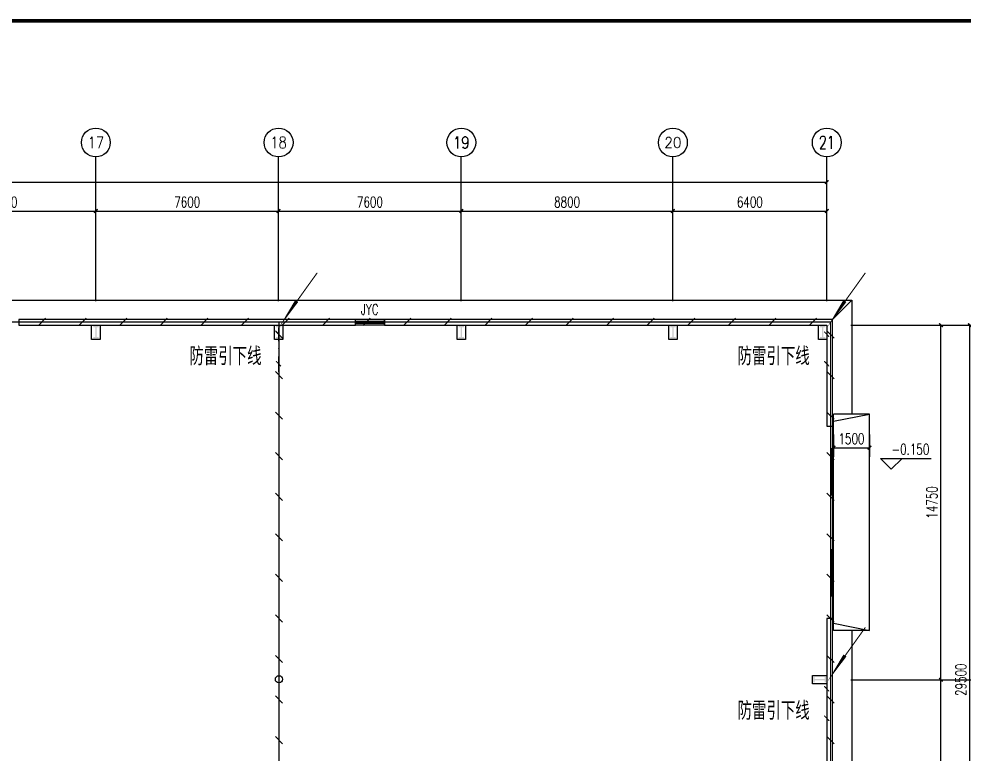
# Model space of a CAD drawing. Extents: x 54907 to 703237, y -798661 to -546661.
# Drawn here: x 195762 to 235073, y -767673 to -737086 of the extents above; entities that cross this region are included whole.
import ezdxf
from ezdxf.enums import TextEntityAlignment as Align

# ---------------------------------------------------------------- set-up
doc = ezdxf.new("R2010")
doc.units = 0
doc.header["$LTSCALE"] = 1000
doc.header["$MEASUREMENT"] = 0
for name, pattern in [('2', [1500.01, 1500, -0.01]), ('ACAD_ISO04W100', [30.5, 24, -3, 0.5, -3]), ('CENTER2', [28.575, 19.05, -3.175, 3.175, -3.175]), ('DASHDOT2', [0.5, 0.25, -0.125, 0, -0.125]), ('DOTE', [2.42, 2, -0.2, 0.02, -0.2])]:
    doc.linetypes.add(name, pattern=pattern)
for name, color, linetype in [('AXIS', 3, 'Continuous'), ('AXIS_TEXT', 7, 'Continuous'), ('DIM_ELEV', 3, 'Continuous'), ('LWIRE', 4, 'Continuous'), ('PUB_DIM', 3, 'Continuous'), ('PUB_TEXT', 7, 'Continuous'), ('PUB_TITLE', 4, 'Continuous'), ('SHTLN', 4, 'Continuous'), ('STAIR', 2, 'Continuous'), ('WALL', 5, 'Continuous'), ('WINDOW', 4, 'Continuous'), ('WINDOW_TEXT', 7, 'Continuous'), ('WIRE', 4, 'Continuous'), ('WIRE-接地', 4, 'Continuous'), ('干线', 1, 'Continuous')]:
    doc.layers.add(name, color=color, linetype=linetype)
doc.styles.add('_HZTXT', font='txt.shx', dxfattribs={"width": 0.8, "bigfont": 'hztxt.shx'})
doc.styles.add('_TCH_AXIS', font='COMPLEX', dxfattribs={"bigfont": 'GBCBIG'})
doc.styles.add('_TCH_DIM', font='SIMPLEX', dxfattribs={"bigfont": 'GBCBIG'})
doc.styles.add('_TCH_DIM_T3', font='SIMPLEX', dxfattribs={"width": 0.705882, "bigfont": 'GBCBIG'})
doc.styles.add('_TCH_WINDOW', font='SIMPLEX', dxfattribs={"bigfont": 'GBCBIG'})
doc.styles.add('COMPLEX', font='COMPLEX')
doc.dimstyles.new('_TCH_ARCH&&150', dxfattribs={"dimtxt": 446.25, "dimasz": 150, "dimexe": 375, "dimexo": 450, "dimgap": 150, "dimtad": 1, "dimdec": 0, "dimzin": 0, "dimdsep": 46, "dimtxsty": '_TCH_DIM_T3', "dimblk": 'ARCHTICK', "dimcen": 0.09, "dimclrt": 7, "dimazin": 2, "dimtfac": 1, "dimtdec": 0, "dimtix": 1, "dimtmove": 2, "dimatfit": 3, "dimldrblk": 'ARCHTICK', "dimfxl": 0, "dimtolj": 1, "dimtzin": 0, "dimarcsym": 0})

# ---------------------------------------------------------------- blocks, each defined once
blk = doc.blocks.new('hrththe')
h = blk.add_hatch(color=2)
h.paths.add_polyline_path([(641672, -50401), (641728, -50401), (641728, -50809), (641672, -50809)])
h.paths.add_polyline_path([(641588, -50809), (641812, -50809), (641812, -50865), (641588, -50865)])
h.paths.add_polyline_path([(641588, -50345), (641812, -50345), (641812, -50401), (641588, -50401)])
at = {"layer": 'PUB_TEXT'}
for p, q in [((641523, -50911), (641523, -50311)), ((641523, -50311), (641873, -50311)), ((641873, -50311), (641873, -50911)), ((641873, -50911), (641523, -50911))]:
    blk.add_line(p, q, dxfattribs=at)
blk = doc.blocks.new('$TelecSys$00000008')
blk.add_line((0.4, 0.4), (-0.4, -0.4))
blk = doc.blocks.new('$TelecSys$00000010')
blk.add_circle((0, 0, 0), 1)
blk = doc.blocks.new('A$C68CB3DC8')
at = {"layer": '干线', "color": 3, "const_width": 30}
for points in [[(3494, 2747), (2846, 1842)], [(2353, 1114), (2489, 972)], [(2423, 1222), (2423, 1222), (2423, 848)], [(2424, 654), (2424, 632)], [(2353, 297), (2489, 154)], [(2423, 426), (2423, 0)]]:
    blk.add_lwpolyline(points, dxfattribs=at)
at = {"layer": '干线', "color": 3}
blk.add_lwpolyline([(2926, 1965, 100, 0, 0), (2430, 1226, 0, 0, 0)], format="xyseb", dxfattribs=at)
at = {"layer": '干线', "color": 3, "style": '_HZTXT', "width": 0.8}
blk.add_text('防雷引下线', height=500, dxfattribs=at).set_placement((-50, 184))
blk = doc.blocks.new('A$C6C2C53EF')
at = {"layer": 'WIRE', "linetype": 'ACAD_ISO04W100'}
blk.add_blockref('A$C68CB3DC8', (0, 0), dxfattribs=at)
blk = doc.blocks.new('A$C3D1F14FF')
at = {"layer": 'WIRE'}
blk.add_blockref('A$C6C2C53EF', (0, 0), dxfattribs=at)
blk = doc.blocks.new('A$C0C6F3D66')
at = {"layer": 'WIRE', "linetype": 'DASHDOT2'}
blk.add_blockref('A$C3D1F14FF', (0, 0), dxfattribs=at)
blk = doc.blocks.new('A$C00130645')
at = {"layer": 'WIRE', "linetype": 'DOTE'}
blk.add_blockref('A$C0C6F3D66', (0, 0), dxfattribs=at)
blk = doc.blocks.new('A$C64716EA1')
at = {"layer": 'WIRE', "linetype": 'DASHDOT2'}
blk.add_blockref('A$C00130645', (0, 0), dxfattribs=at)
blk = doc.blocks.new('A$C35FE38DF')
at = {"layer": 'WIRE', "linetype": '2'}
blk.add_blockref('A$C64716EA1', (0, 0), dxfattribs=at)
blk = doc.blocks.new('A$C0EB32356')
at = {"layer": 'WIRE', "linetype": '2', "xscale": 1.5, "yscale": 1.5, "zscale": 1.5}
blk.add_blockref('A$C35FE38DF', (0, 0), dxfattribs=at)
blk = doc.blocks.new('A$C44B31DE4')
at = {"layer": 'WIRE', "linetype": 'CENTER2'}
blk.add_blockref('A$C0EB32356', (0, 0), dxfattribs=at)
blk = doc.blocks.new('_ArchTick')
at = {"color": 0, "linetype": 'ByBlock', "const_width": 0.4}
blk.add_lwpolyline([(-0.5, -0.5), (0.5, 0.5)], dxfattribs=at)
blk = doc.blocks.new('*D191')
at = {"layer": 'Defpoints', "color": 0}
for p in [(229640, -753925), (231140, -753925), (231140, -754926)]:
    blk.add_point(p, dxfattribs=at)
at = {"layer": 'PUB_DIM', "color": 0, "lineweight": -2}
for p, q in [((229640, -754375), (229640, -755301)), ((231140, -754375), (231140, -755301)), ((229640, -754926), (231140, -754926))]:
    blk.add_line(p, q, dxfattribs=at)
at = {"layer": 'PUB_DIM', "color": 0, "lineweight": -2, "xscale": 150, "yscale": 150, "zscale": 150, "rotation": 180}
blk.add_blockref('_ArchTick', (229640, -754926), dxfattribs=at)
at = {"layer": 'PUB_DIM', "color": 0, "lineweight": -2, "xscale": 150, "yscale": 150, "zscale": 150}
blk.add_blockref('_ArchTick', (231140, -754926), dxfattribs=at)
at = {"layer": 'PUB_DIM', "color": 7, "insert": (230390, -754552), "char_height": 446.2, "attachment_point": 5, "style": '_TCH_DIM_T3'}
blk.add_mtext('\\A1;1500', dxfattribs=at)
blk = doc.blocks.new('*D193')
at = {"layer": 'AXIS', "color": 0, "lineweight": -2}
for p, q in [((230812, -764579), (234487, -764579)), ((234112, -779329), (234112, -764579)), ((230812, -779329), (234487, -779329))]:
    blk.add_line(p, q, dxfattribs=at)
at = {"layer": 'Defpoints', "color": 0}
for p in [(230362, -764579), (234112, -764579), (230362, -779329)]:
    blk.add_point(p, dxfattribs=at)
at = {"layer": 'AXIS', "color": 0, "lineweight": -2, "xscale": 150, "yscale": 150, "zscale": 150}
for p, rotation in [((234112, -764579), 90), ((234112, -779329), 270)]:
    blk.add_blockref('_ArchTick', p, dxfattribs=dict(at, rotation=rotation))
at = {"layer": 'AXIS', "color": 7, "insert": (233739, -771954), "char_height": 446.2, "attachment_point": 5, "rotation": 90, "style": '_TCH_DIM_T3'}
blk.add_mtext('\\A1;14750', dxfattribs=at)
blk = doc.blocks.new('*D194')
at = {"layer": 'AXIS', "color": 0, "lineweight": -2}
for p, q in [((230812, -749829), (234487, -749829)), ((234112, -764579), (234112, -749829)), ((230812, -764579), (234487, -764579))]:
    blk.add_line(p, q, dxfattribs=at)
at = {"layer": 'Defpoints', "color": 0}
for p in [(230362, -749829), (234112, -749829), (230362, -764579)]:
    blk.add_point(p, dxfattribs=at)
at = {"layer": 'AXIS', "color": 0, "lineweight": -2, "xscale": 150, "yscale": 150, "zscale": 150}
for p, rotation in [((234112, -749829), 90), ((234112, -764579), 270)]:
    blk.add_blockref('_ArchTick', p, dxfattribs=dict(at, rotation=rotation))
at = {"layer": 'AXIS', "color": 7, "insert": (233739, -757204), "char_height": 446.2, "attachment_point": 5, "rotation": 90, "style": '_TCH_DIM_T3'}
blk.add_mtext('\\A1;14750', dxfattribs=at)
blk = doc.blocks.new('*D195')
at = {"layer": 'AXIS', "color": 0, "lineweight": -2}
for p, q in [((230812, -749829), (235687, -749829)), ((235312, -779329), (235312, -749829)), ((230812, -779329), (235687, -779329))]:
    blk.add_line(p, q, dxfattribs=at)
at = {"layer": 'Defpoints', "color": 0}
for p in [(230362, -749829), (235312, -749829), (230362, -779329)]:
    blk.add_point(p, dxfattribs=at)
at = {"layer": 'AXIS', "color": 0, "lineweight": -2, "xscale": 150, "yscale": 150, "zscale": 150}
for p, rotation in [((235312, -749829), 90), ((235312, -779329), 270)]:
    blk.add_blockref('_ArchTick', p, dxfattribs=dict(at, rotation=rotation))
at = {"layer": 'AXIS', "color": 7, "insert": (234939, -764579), "char_height": 446.2, "attachment_point": 5, "rotation": 90, "style": '_TCH_DIM_T3'}
blk.add_mtext('\\A1;29500', dxfattribs=at)
blk = doc.blocks.new('*D214')
at = {"layer": 'AXIS', "color": 0, "lineweight": -2}
for p, q in [((191362, -748379), (191362, -744704)), ((198962, -748379), (198962, -744704)), ((191362, -745079), (198962, -745079))]:
    blk.add_line(p, q, dxfattribs=at)
at = {"layer": 'Defpoints', "color": 0}
for p in [(198962, -745079), (191362, -748829), (198962, -748829)]:
    blk.add_point(p, dxfattribs=at)
at = {"layer": 'AXIS', "color": 0, "lineweight": -2, "xscale": 150, "yscale": 150, "zscale": 150, "rotation": 180}
blk.add_blockref('_ArchTick', (191362, -745079), dxfattribs=at)
at = {"layer": 'AXIS', "color": 0, "lineweight": -2, "xscale": 150, "yscale": 150, "zscale": 150}
blk.add_blockref('_ArchTick', (198962, -745079), dxfattribs=at)
at = {"layer": 'AXIS', "color": 7, "insert": (195162, -744706), "char_height": 446.2, "attachment_point": 5, "style": '_TCH_DIM_T3'}
blk.add_mtext('\\A1;7600', dxfattribs=at)
blk = doc.blocks.new('*D215')
at = {"layer": 'AXIS', "color": 0, "lineweight": -2}
for p, q in [((198962, -748379), (198962, -744704)), ((206562, -748379), (206562, -744704)), ((198962, -745079), (206562, -745079))]:
    blk.add_line(p, q, dxfattribs=at)
at = {"layer": 'Defpoints', "color": 0}
for p in [(206562, -745079), (198962, -748829), (206562, -748829)]:
    blk.add_point(p, dxfattribs=at)
at = {"layer": 'AXIS', "color": 0, "lineweight": -2, "xscale": 150, "yscale": 150, "zscale": 150, "rotation": 180}
blk.add_blockref('_ArchTick', (198962, -745079), dxfattribs=at)
at = {"layer": 'AXIS', "color": 0, "lineweight": -2, "xscale": 150, "yscale": 150, "zscale": 150}
blk.add_blockref('_ArchTick', (206562, -745079), dxfattribs=at)
at = {"layer": 'AXIS', "color": 7, "insert": (202762, -744706), "char_height": 446.2, "attachment_point": 5, "style": '_TCH_DIM_T3'}
blk.add_mtext('\\A1;7600', dxfattribs=at)
blk = doc.blocks.new('*D216')
at = {"layer": 'AXIS', "color": 0, "lineweight": -2}
for p, q in [((206562, -748379), (206562, -744704)), ((214162, -748379), (214162, -744704)), ((206562, -745079), (214162, -745079))]:
    blk.add_line(p, q, dxfattribs=at)
at = {"layer": 'Defpoints', "color": 0}
for p in [(214162, -745079), (206562, -748829), (214162, -748829)]:
    blk.add_point(p, dxfattribs=at)
at = {"layer": 'AXIS', "color": 0, "lineweight": -2, "xscale": 150, "yscale": 150, "zscale": 150, "rotation": 180}
blk.add_blockref('_ArchTick', (206562, -745079), dxfattribs=at)
at = {"layer": 'AXIS', "color": 0, "lineweight": -2, "xscale": 150, "yscale": 150, "zscale": 150}
blk.add_blockref('_ArchTick', (214162, -745079), dxfattribs=at)
at = {"layer": 'AXIS', "color": 7, "insert": (210362, -744706), "char_height": 446.2, "attachment_point": 5, "style": '_TCH_DIM_T3'}
blk.add_mtext('\\A1;7600', dxfattribs=at)
blk = doc.blocks.new('*D217')
at = {"layer": 'AXIS', "color": 0, "lineweight": -2}
for p, q in [((214162, -748379), (214162, -744704)), ((222962, -748379), (222962, -744704)), ((214162, -745079), (222962, -745079))]:
    blk.add_line(p, q, dxfattribs=at)
at = {"layer": 'Defpoints', "color": 0}
for p in [(222962, -745079), (214162, -748829), (222962, -748829)]:
    blk.add_point(p, dxfattribs=at)
at = {"layer": 'AXIS', "color": 0, "lineweight": -2, "xscale": 150, "yscale": 150, "zscale": 150, "rotation": 180}
blk.add_blockref('_ArchTick', (214162, -745079), dxfattribs=at)
at = {"layer": 'AXIS', "color": 0, "lineweight": -2, "xscale": 150, "yscale": 150, "zscale": 150}
blk.add_blockref('_ArchTick', (222962, -745079), dxfattribs=at)
at = {"layer": 'AXIS', "color": 7, "insert": (218562, -744706), "char_height": 446.2, "attachment_point": 5, "style": '_TCH_DIM_T3'}
blk.add_mtext('\\A1;8800', dxfattribs=at)
blk = doc.blocks.new('*D218')
at = {"layer": 'AXIS', "color": 0, "lineweight": -2}
for p, q in [((222962, -748379), (222962, -744704)), ((229362, -748379), (229362, -744704)), ((222962, -745079), (229362, -745079))]:
    blk.add_line(p, q, dxfattribs=at)
at = {"layer": 'Defpoints', "color": 0}
for p in [(229362, -745079), (222962, -748829), (229362, -748829)]:
    blk.add_point(p, dxfattribs=at)
at = {"layer": 'AXIS', "color": 0, "lineweight": -2, "xscale": 150, "yscale": 150, "zscale": 150, "rotation": 180}
blk.add_blockref('_ArchTick', (222962, -745079), dxfattribs=at)
at = {"layer": 'AXIS', "color": 0, "lineweight": -2, "xscale": 150, "yscale": 150, "zscale": 150}
blk.add_blockref('_ArchTick', (229362, -745079), dxfattribs=at)
at = {"layer": 'AXIS', "color": 7, "insert": (226162, -744706), "char_height": 446.2, "attachment_point": 5, "style": '_TCH_DIM_T3'}
blk.add_mtext('\\A1;6400', dxfattribs=at)
blk = doc.blocks.new('*D219')
at = {"layer": 'AXIS', "color": 0, "lineweight": -2}
for p, q in [((77362, -748379), (77362, -743504)), ((229362, -748379), (229362, -743504)), ((77362, -743879), (229362, -743879))]:
    blk.add_line(p, q, dxfattribs=at)
at = {"layer": 'Defpoints', "color": 0}
for p in [(229362, -743879), (77362, -748829), (229362, -748829)]:
    blk.add_point(p, dxfattribs=at)
at = {"layer": 'AXIS', "color": 0, "lineweight": -2, "xscale": 150, "yscale": 150, "zscale": 150, "rotation": 180}
blk.add_blockref('_ArchTick', (77362, -743879), dxfattribs=at)
at = {"layer": 'AXIS', "color": 0, "lineweight": -2, "xscale": 150, "yscale": 150, "zscale": 150}
blk.add_blockref('_ArchTick', (229362, -743879), dxfattribs=at)
at = {"layer": 'AXIS', "color": 7, "insert": (153362, -743506), "char_height": 446.2, "attachment_point": 5, "style": '_TCH_DIM_T3'}
blk.add_mtext('\\A1;152000', dxfattribs=at)
blk = doc.blocks.new('_AXISO')
blk.add_circle((0, 0), 0.5)
at = {"layer": 'AXIS_TEXT', "style": 'COMPLEX', "width": 1.041667}
blk.add_attdef('A', text='', height=0.56, dxfattribs=at).set_placement((-0.25, -0.28), (0.25, -0.28), align=Align.FIT)
blk = doc.blocks.new('$DorLib2D$00000130')
at = {"color": 0, "linetype": 'Continuous'}
for p, q in [((-0.5333, 0.6601), (-0.5333, 0.5127)), ((0, 0.6601), (-0.5333, 0.6601)), ((0, 0.5127), (0, 0.6601)), ((0.5333, 0.6601), (0, 0.6601)), ((0.5333, 0.6601), (0.5333, 0.5127)), ((0, 0.5127), (-0.5333, 0.5127)), ((0.5333, 0.5127), (0, 0.5127)), ((-0.3853, 0.2694), (-0.1396, 0.2694)), ((-0.3853, 0.2694), (-0.2999, 0.2144)), ((-0.2999, 0.2144), (-0.2999, 0.2694)), ((0.3853, 0.2694), (0.1396, 0.2694)), ((0.2999, 0.2144), (0.2999, 0.2694)), ((0.3853, 0.2694), (0.2999, 0.2144))]:
    blk.add_line(p, q, dxfattribs=at)
blk = doc.blocks.new('$TCHSYS$WIN2D')
for p, q in [((-0.5, 0.5), (0.5, 0.5)), ((-0.5, 0.5), (-0.5, -0.5)), ((0.5, 0.5), (0.5, -0.5)), ((0.5, 0.167), (-0.5, 0.167)), ((0.5, -0.167), (-0.5, -0.167)), ((-0.5, -0.5), (0.5, -0.5))]:
    blk.add_line(p, q)

msp = doc.modelspace()

# ---------------------------------------------------------------- linework, layer by layer
at = {"color": 2}
msp.add_line((229602, -749588.7), (230402, -748788.7), dxfattribs=at)
for points in [[(84962, -748788.7), (230402, -748788.7), (230402, -753528.7)], [(230402, -762528.7), (230402, -780368.7), (223262, -780368.7)]]:
    msp.add_lwpolyline(points, dxfattribs=at)
at = {"layer": 'AXIS'}
for p, q in [((198962, -748828.7), (198962, -742828.7)), ((206562, -748828.7), (206562, -742828.7)), ((214162, -748828.7), (214162, -742828.7)), ((222962, -748828.7), (222962, -742828.7)), ((229362, -748828.7), (229362, -742828.7)), ((230362, -749828.7), (236362, -749828.7)), ((230362, -764578.7), (236362, -764578.7))]:
    msp.add_line(p, q, dxfattribs=at)
at = {"layer": 'DIM_ELEV'}
for p, q in [((232043.7, -755822.3), (231593.7, -755372.3)), ((231593.7, -755372.3), (233696.5, -755372.3)), ((232043.7, -755822.3), (232493.7, -755372.3))]:
    msp.add_line(p, q, dxfattribs=at)
at = {"layer": 'PUB_TITLE', "const_width": 150}
msp.add_lwpolyline([(58806.6, -797161.4), (254256.6, -797161.4), (254256.6, -737161.4), (58806.6, -737161.4)], close=True, dxfattribs=at)
at = {"layer": 'STAIR'}
for p, q in [((231140.4, -753528.7), (229640.4, -753528.7)), ((229640.4, -762528.7), (229640.4, -753528.7)), ((229640.4, -753828.7), (231140.4, -753528.7)), ((231140.4, -762528.7), (231140.4, -753528.7)), ((229640.4, -762228.7), (231140.4, -762528.7)), ((231140.4, -762528.7), (229640.4, -762528.7))]:
    msp.add_line(p, q, dxfattribs=at)
at = {"layer": 'WALL'}
for p, q in [((209762, -749588.7), (195762, -749588.7)), ((195762, -749588.7), (195762, -749828.7)), ((209762, -749828.7), (209762, -749588.7)), ((229602, -749588.7), (210962, -749588.7)), ((210962, -749588.7), (210962, -749828.7)), ((229602, -754028.7), (229602, -749588.7)), ((195762, -749828.7), (209762, -749828.7)), ((210962, -749828.7), (229362, -749828.7)), ((229362, -749828.7), (229362, -754028.7)), ((229362, -754028.7), (229602, -754028.7)), ((229602, -762028.7), (229362, -762028.7)), ((229362, -762028.7), (229362, -779328.7)), ((229602, -779568.7), (229602, -762028.7))]:
    msp.add_line(p, q, dxfattribs=at)
at = {"layer": 'WIRE-接地', "linetype": 'DOTE', "const_width": 52.5}
for points in [[(75918.8, -743593.1), (77258.7, -779431.9), (229515.7, -779431.9), (229515.7, -749692.2), (76177.6, -749692.2)], [(206578.4, -749692.2), (206578.4, -779431.9)]]:
    msp.add_lwpolyline(points, dxfattribs=at)

# ---------------------------------------------------------------- block references
for p in [(-442735.7, -699517.2), (-435135.7, -699517.2), (-427535.7, -699517.2), (-418735.7, -699517.2), (-412511, -699517.2)]:
    msp.add_blockref('hrththe', p)
at = {"rotation": 270}
msp.add_blockref('hrththe', (279673.5, -122880.9), dxfattribs=at)
at = {"layer": 'AXIS'}
ref = msp.add_blockref('_AXISO', (198962, -742228.7), dxfattribs=dict(at, xscale=1200, yscale=1200, zscale=1200))
ref.add_attrib('A', '17', dxfattribs={"layer": 'AXIS_TEXT', "height": 481.71, "style": '_TCH_AXIS', "width": 1.034483}).set_placement((198617.9, -742469.5), (199306.1, -742469.5), align=Align.FIT)
ref = msp.add_blockref('_AXISO', (206562, -742228.7), dxfattribs=dict(at, xscale=1200, yscale=1200, zscale=1200))
ref.add_attrib('A', '18', dxfattribs={"layer": 'AXIS_TEXT', "height": 481.71, "style": '_TCH_AXIS', "width": 1.034483}).set_placement((206217.9, -742469.5), (206906.1, -742469.5), align=Align.FIT)
ref = msp.add_blockref('_AXISO', (214162, -742228.7), dxfattribs=dict(at, xscale=1200, yscale=1200, zscale=1200))
ref.add_attrib('A', '19', dxfattribs={"layer": 'AXIS_TEXT', "height": 492.67, "style": '_TCH_AXIS'}).set_placement((213821.8, -742475), (214502.2, -742475), align=Align.FIT)
ref = msp.add_blockref('_AXISO', (222962, -742228.7), dxfattribs=dict(at, xscale=1200, yscale=1200, zscale=1200))
ref.add_attrib('A', '20', dxfattribs={"layer": 'AXIS_TEXT', "height": 441.41, "style": '_TCH_AXIS'}).set_placement((222604.7, -742449.4), (223319.3, -742449.4), align=Align.FIT)
ref = msp.add_blockref('_AXISO', (229362, -742228.7), dxfattribs=dict(at, xscale=1200, yscale=1200, zscale=1200))
ref.add_attrib('A', '21', dxfattribs={"layer": 'AXIS_TEXT', "height": 540.28, "style": '_TCH_AXIS', "width": 0.862069}).set_placement((229040.4, -742498.8), (229683.6, -742498.8), align=Align.FIT)
at = {"layer": 'LWIRE', "xscale": 150, "yscale": 150, "zscale": 150}
msp.add_blockref('$TelecSys$00000010', (206578.4, -764562), dxfattribs=at)
at = {"layer": 'SHTLN', "xscale": 375, "yscale": 375, "zscale": 375}
for p, rotation in [((196721.6, -749692.2), 180), ((198409.1, -749692.2), 180), ((200096.6, -749692.2), 180), ((201784.1, -749692.2), 180), ((203471.6, -749692.2), 180), ((205159.1, -749692.2), 180), ((206846.6, -749692.2), 180), ((208534.1, -749692.2), 180), ((210221.6, -749692.2), 180), ((211909.1, -749692.2), 180), ((213596.6, -749692.2), 180), ((215284.1, -749692.2), 180), ((216971.6, -749692.2), 180), ((218659.1, -749692.2), 180), ((220346.6, -749692.2), 180), ((222034.1, -749692.2), 180), ((223721.6, -749692.2), 180), ((225409.1, -749692.2), 180), ((227096.6, -749692.2), 180), ((228784.1, -749692.2), 180), ((206578.4, -750218.3), 270), ((229515.7, -750218.3), 90), ((206578.4, -751905.8), 270), ((229515.7, -751905.8), 90), ((206578.4, -753593.3), 270), ((229515.7, -753593.3), 90), ((206578.4, -755280.8), 270), ((229515.7, -755280.8), 90), ((206578.4, -756968.3), 270), ((229515.7, -756968.3), 90), ((206578.4, -758655.8), 270), ((229515.7, -758655.8), 90), ((206578.4, -760343.3), 270), ((229515.7, -760343.3), 90), ((206578.4, -762030.8), 270), ((229515.7, -762030.8), 90), ((206578.4, -763718.3), 270), ((229515.7, -763718.3), 90), ((206578.4, -765405.8), 270), ((229515.7, -765405.8), 90), ((206578.4, -767093.3), 270), ((229515.7, -767093.3), 90)]:
    msp.add_blockref('$TelecSys$00000008', p, dxfattribs=dict(at, rotation=rotation))
at = {"layer": 'WINDOW'}
ref = msp.add_blockref('$TCHSYS$WIN2D', (210362, -749708.7), dxfattribs=dict(at, xscale=1200, yscale=240, zscale=1200, rotation=180))
ref.add_attrib('A', 'JYC', (209979.5, -749399.3), dxfattribs={"layer": 'WINDOW_TEXT', "height": 446.25, "style": '_TCH_WINDOW', "width": 0.705882})
at = {"layer": 'WINDOW', "xscale": -8000, "yscale": -240, "zscale": -8000, "rotation": 90}
msp.add_blockref('$DorLib2D$00000130', (229482, -758028.7), dxfattribs=at)
at = {"layer": 'WIRE', "linetype": 'DOTE'}
for p in [(202927.2, -751770.6), (225727.2, -751770.6), (225727.2, -766520.6)]:
    msp.add_blockref('A$C44B31DE4', p, dxfattribs=at)

# ---------------------------------------------------------------- texts
at = {"layer": 'DIM_ELEV', "color": 7, "style": '_TCH_DIM', "width": 0.705882}
msp.add_text('-0.150', height=446.25, dxfattribs=at).set_placement((232061.5, -755214.8))

# ---------------------------------------------------------------- dimensions: what is measured, and where the dimension line sits
at = {"layer": 'AXIS'}
for p1, p2, distance, picture, middle in [((77362, -748828.7), (229362, -748828.7), 4950, '*D219', (153362, -743505.5)), ((191362, -748828.7), (198962, -748828.7), 3750, '*D214', (195162, -744705.5)), ((198962, -748828.7), (206562, -748828.7), 3750, '*D215', (202762, -744705.5)), ((206562, -748828.7), (214162, -748828.7), 3750, '*D216', (210362, -744705.5)), ((214162, -748828.7), (222962, -748828.7), 3750, '*D217', (218562, -744705.5)), ((222962, -748828.7), (229362, -748828.7), 3750, '*D218', (226162, -744705.5)), ((230362, -764578.7), (230362, -749828.7), -3750, '*D194', (233738.9, -757203.7)), ((230362, -779328.7), (230362, -749828.7), -4950, '*D195', (234938.9, -764578.7)), ((230362, -779328.7), (230362, -764578.7), -3750, '*D193', (233738.9, -771953.7))]:
    dim = msp.add_aligned_dim(p1=p1, p2=p2, distance=distance, dimstyle='_TCH_ARCH&&150', dxfattribs=at)
    dim.commit()
    dim.dimension.update_dxf_attribs({"geometry": picture, "text_midpoint": middle})
at = {"layer": 'PUB_DIM'}
dim = msp.add_aligned_dim(p1=(229640.4, -753924.7), p2=(231140.4, -753924.7), distance=-1000.9, dimstyle='_TCH_ARCH&&150', dxfattribs=at)
dim.commit()
dim.dimension.update_dxf_attribs({"geometry": '*D191', "text_midpoint": (230390.4, -754552.5)})

doc.saveas('drawing.dxf')
